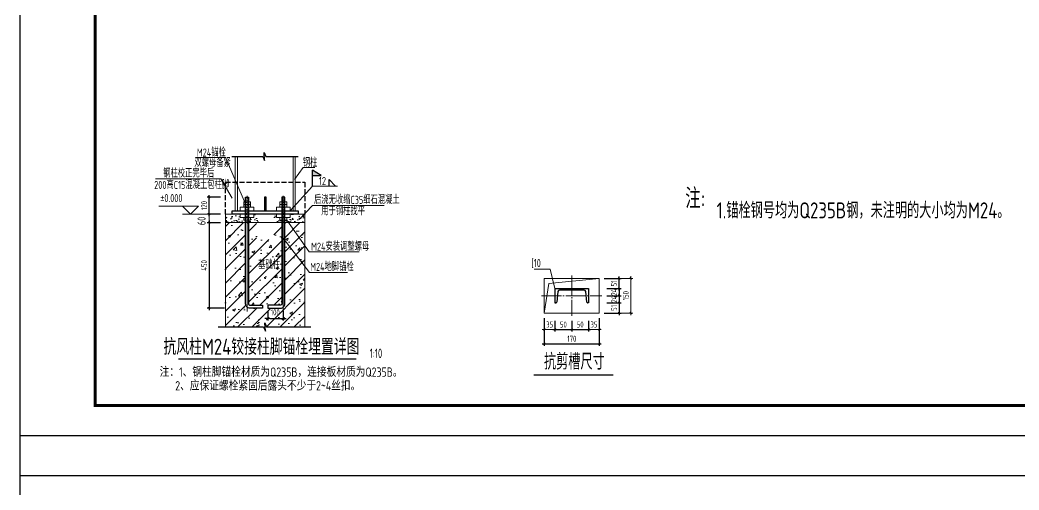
# Model space of a CAD drawing. Extents: x 69728788 to 149766163, y 20718153 to 43663798.
# Drawn here: x 74843469 to 74893390, y 21604096 to 21627556 of the extents above; entities that cross this region are included whole.
import ezdxf
from ezdxf.enums import TextEntityAlignment as Align

# ---------------------------------------------------------------- set-up
doc = ezdxf.new("R2010")
doc.units = 0
doc.header["$LTSCALE"] = 1000
doc.header["$MEASUREMENT"] = 0
for name, pattern in [('4', [5, 1.5, -1, 1.5, -1]), ('DASH', [0.35, 0.25, -0.1]), ('DOTE', [2.42, 2, -0.2, 0.02, -0.2]), ('HIDDEN', [0.375, 0.25, -0.125])]:
    doc.linetypes.add(name, pattern=pattern)
doc.layers.get('0').update_dxf_attribs({"linetype": 'CONTINUOUS'})
doc.layers.get('DEFPOINTS').update_dxf_attribs({"linetype": 'CONTINUOUS'})
for name, color, linetype in [('116', 1, 'CONTINUOUS'), ('AXIS', 3, 'CONTINUOUS'), ('BOLT', 2, 'CONTINUOUS'), ('COLU', 7, 'CONTINUOUS'), ('DIM', 3, 'CONTINUOUS'), ('NUM', 7, 'CONTINUOUS'), ('PUB_TITLE', 4, 'CONTINUOUS'), ('TEXT', 7, 'CONTINUOUS'), ('THIN', 7, 'CONTINUOUS'), ('WELD', 7, 'CONTINUOUS'), ('一般文字', 6, 'CONTINUOUS'), ('引线', 254, 'CONTINUOUS'), ('虚线', 5, 'HIDDEN'), ('钢板标注', 253, 'CONTINUOUS'), ('钢柱', 3, 'CONTINUOUS')]:
    doc.layers.add(name, color=color, linetype=linetype)
for name, color, linetype, lineweight in [('加强板', 3, 'CONTINUOUS', 20), ('填满-深', 8, 'CONTINUOUS', 5), ('砼柱', 7, 'CONTINUOUS', 20)]:
    doc.layers.add(name, color=color, linetype=linetype, lineweight=lineweight)
doc.styles.add('TSSD_Dimension', font='Tssdeng.shx', dxfattribs={"width": 0.7, "bigfont": 'hztxt.shx'})
doc.styles.add('TSSD_Label', font='tssdeng.shx', dxfattribs={"width": 0.6, "bigfont": 'hztxt.shx'})
doc.styles.add('TSSD_NORM', font='Tssdeng.shx', dxfattribs={"width": 0.65, "bigfont": 'hztxt.shx'})
doc.styles.add('TSSD_Rein', font='atssdeng.shx', dxfattribs={"width": 0.7, "bigfont": 'atssdchn.shx'})
doc.dimstyles.new('TSSD_100_100', dxfattribs={"dimtxt": 300, "dimasz": 100, "dimexe": 100, "dimexo": 250, "dimgap": 100, "dimtad": 1, "dimdec": 0, "dimzin": 0, "dimdsep": 46, "dimtxsty": 'TSSD_Dimension', "dimblk": '_tsdbk', "dimcen": 0, "dimclrt": 7, "dimadec": 0, "dimazin": 0, "dimtfac": 1, "dimtdec": 0, "dimtix": 1, "dimtmove": 2, "dimatfit": 3, "dimldrblk": '_tsdbk', "dimfxl": 250, "dimtolj": 1, "dimtzin": 0, "dimarcsym": 0})
doc.dimstyles.new('TSSD_10_100', dxfattribs={"dimtxt": 300, "dimasz": 100, "dimexe": 100, "dimexo": 250, "dimgap": 100, "dimtad": 1, "dimdec": 0, "dimlfac": 0.1, "dimzin": 0, "dimdsep": 46, "dimtxsty": 'TSSD_Dimension', "dimblk": 'ARCHTICK', "dimcen": 0, "dimdle": 100, "dimclrt": 7, "dimadec": 0, "dimazin": 0, "dimtfac": 1, "dimtdec": 0, "dimtix": 1, "dimtmove": 2, "dimatfit": 3, "dimldrblk": 'ARCHTICK', "dimfxl": 1, "dimtolj": 1, "dimtzin": 0, "dimarcsym": 0})
doc.dimstyles.new('TSSD_20_100', dxfattribs={"dimtxt": 300, "dimasz": 100, "dimexe": 100, "dimexo": 250, "dimgap": 100, "dimtad": 1, "dimdec": 0, "dimlfac": 0.2, "dimzin": 0, "dimdsep": 46, "dimtxsty": 'TSSD_Dimension', "dimblk": 'ARCHTICK', "dimcen": 0, "dimdle": 100, "dimclrt": 7, "dimadec": 0, "dimazin": 0, "dimtfac": 1, "dimtdec": 0, "dimtix": 1, "dimtmove": 2, "dimatfit": 3, "dimfxl": 1, "dimtolj": 1, "dimtzin": 0, "dimarcsym": 0})
doc.dimstyles.new('TSSD_LEADER_STYLE_200.0', dxfattribs={"dimtxt": 0.18, "dimasz": 200, "dimexe": 0.18, "dimexo": 0.0625, "dimgap": 0.09, "dimtad": 0, "dimtih": 1, "dimtoh": 1, "dimdec": 4, "dimzin": 0, "dimdsep": 46, "dimtxsty": 'Standard', "dimcen": 0.09, "dimadec": 0, "dimazin": 0, "dimtfac": 1, "dimtdec": 4, "dimtofl": 0, "dimtmove": 0, "dimatfit": 3, "dimfxl": 1, "dimtolj": 1, "dimtzin": 0, "dimarcsym": 0})

# ---------------------------------------------------------------- blocks, each defined once
blk = doc.blocks.new('A$C77486477')
at = {"layer": '钢板标注', "color": 1, "linetype": '4'}
for p, q in [((-544, 23, 1102), (-544, -242, 1102)), ((-544, 23, 1102), (86, 23, 1102)), ((86, 23, 1102), (86, -242, 1102)), ((-490, -32, 1102), (-512, -228, 1102)), ((2, -4, 1102), (-460, -4, 1102)), ((54, -228, 1102), (32, -32, 1102)), ((-544, -242, 1102), (-524, -242, 1102)), ((86, -242, 1102), (67, -242, 1102))]:
    blk.add_line(p, q, dxfattribs=at)
at = {"layer": '钢板标注'}
for centre, radius, start, end in [((-458, -37, 1102), 32.6, 93.4084, 170.881), ((0, -37, 1102), 32.6, 9.119, 86.5916), ((-524, -230, 1102), 11.8, 266.2349, 9.4759), ((66, -230, 1102), 11.8, 170.5243, 273.765)]:
    blk.add_arc(centre, radius, start, end, dxfattribs=at)
blk = doc.blocks.new('_ArchTick')
at = {"color": 0, "linetype": 'ByBlock', "const_width": 0.4}
blk.add_lwpolyline([(-0.5, -0.5), (0.5, 0.5)], dxfattribs=at)
blk = doc.blocks.new('*D353')
at = {"layer": 'DEFPOINTS', "color": 0}
for p in [(74872546, 21614148), (74872546, 21613795), (74873406, 21613795)]:
    blk.add_point(p, dxfattribs=at)
at = {"layer": 'DIM', "color": 0, "lineweight": -2}
for p, q in [((74872796, 21614148), (74873506, 21614148)), ((74872796, 21613795), (74873506, 21613795)), ((74873406, 21614148), (74873406, 21614248)), ((74873406, 21614148), (74873406, 21613795)), ((74873406, 21613795), (74873406, 21613695))]:
    blk.add_line(p, q, dxfattribs=at)
at = {"layer": 'DIM', "color": 0, "lineweight": -2, "xscale": 100, "yscale": 100, "zscale": 100}
for p, rotation in [((74873406, 21614148), 270), ((74873406, 21613795), 90)]:
    blk.add_blockref('_ArchTick', p, dxfattribs=dict(at, rotation=rotation))
at = {"layer": 'DIM', "color": 7, "lineweight": 5, "insert": (74873156, 21613971), "char_height": 300, "attachment_point": 5, "rotation": 90, "style": 'TSSD_Dimension'}
blk.add_mtext('\\A1;24', dxfattribs=at)
blk = doc.blocks.new('*D354')
at = {"layer": 'DEFPOINTS', "color": 0}
for p in [(74872546, 21613795), (74872546, 21613441), (74873406, 21613441)]:
    blk.add_point(p, dxfattribs=at)
at = {"layer": 'DIM', "color": 0, "lineweight": -2}
for p, q in [((74872796, 21613795), (74873506, 21613795)), ((74873406, 21613795), (74873406, 21613895)), ((74873406, 21613795), (74873406, 21613441)), ((74872796, 21613441), (74873506, 21613441)), ((74873406, 21613441), (74873406, 21613341))]:
    blk.add_line(p, q, dxfattribs=at)
at = {"layer": 'DIM', "color": 0, "lineweight": -2, "xscale": 100, "yscale": 100, "zscale": 100}
for p, rotation in [((74873406, 21613795), 270), ((74873406, 21613441), 90)]:
    blk.add_blockref('_ArchTick', p, dxfattribs=dict(at, rotation=rotation))
at = {"layer": 'DIM', "color": 7, "lineweight": 5, "insert": (74873156, 21613618), "char_height": 300, "attachment_point": 5, "rotation": 90, "style": 'TSSD_Dimension'}
blk.add_mtext('\\A1;24', dxfattribs=at)
blk = doc.blocks.new('*D355')
at = {"layer": 'DEFPOINTS', "color": 0}
for p in [(74872416, 21614661, -512), (74873406, 21614661), (74872551, 21614148)]:
    blk.add_point(p, dxfattribs=at)
at = {"layer": 'DIM', "color": 0, "lineweight": -2}
for p, q in [((74872666, 21614661), (74873506, 21614661)), ((74873406, 21614048), (74873406, 21614761)), ((74872801, 21614148), (74873506, 21614148))]:
    blk.add_line(p, q, dxfattribs=at)
at = {"layer": 'DIM', "color": 0, "lineweight": -2, "xscale": 100, "yscale": 100, "zscale": 100}
for p, rotation in [((74873406, 21614661), 90), ((74873406, 21614148), 270)]:
    blk.add_blockref('_ArchTick', p, dxfattribs=dict(at, rotation=rotation))
at = {"layer": 'DIM', "color": 7, "lineweight": 5, "insert": (74873156, 21614405), "char_height": 300, "attachment_point": 5, "rotation": 90, "style": 'TSSD_Dimension'}
blk.add_mtext('\\A1;51', dxfattribs=at)
blk = doc.blocks.new('*D356')
at = {"layer": 'DEFPOINTS', "color": 0}
for p in [(74872551, 21613441), (74872416, 21612928, -512), (74873406, 21612928)]:
    blk.add_point(p, dxfattribs=at)
at = {"layer": 'DIM', "color": 0, "lineweight": -2}
for p, q in [((74872801, 21613441), (74873506, 21613441)), ((74873406, 21613541), (74873406, 21612828)), ((74872666, 21612928), (74873506, 21612928))]:
    blk.add_line(p, q, dxfattribs=at)
at = {"layer": 'DIM', "color": 0, "lineweight": -2, "xscale": 100, "yscale": 100, "zscale": 100}
for p, rotation in [((74873406, 21613441), 90), ((74873406, 21612928), 270)]:
    blk.add_blockref('_ArchTick', p, dxfattribs=dict(at, rotation=rotation))
at = {"layer": 'DIM', "color": 7, "lineweight": 5, "insert": (74873156, 21613185), "char_height": 300, "attachment_point": 5, "rotation": 90, "style": 'TSSD_Dimension'}
blk.add_mtext('\\A1;51', dxfattribs=at)
blk = doc.blocks.new('*D357')
at = {"layer": 'DEFPOINTS', "color": 0}
for p in [(74870202, 21612795), (74871042, 21612795), (74871042, 21612106)]:
    blk.add_point(p, dxfattribs=at)
at = {"layer": 'DIM', "color": 0, "lineweight": -2}
for p, q in [((74870202, 21612545), (74870202, 21612006)), ((74871042, 21612545), (74871042, 21612006)), ((74870102, 21612106), (74871142, 21612106))]:
    blk.add_line(p, q, dxfattribs=at)
at = {"layer": 'DIM', "color": 0, "lineweight": -2, "xscale": 100, "yscale": 100, "zscale": 100, "rotation": 180}
blk.add_blockref('_ArchTick', (74870202, 21612106), dxfattribs=at)
at = {"layer": 'DIM', "color": 0, "lineweight": -2, "xscale": 100, "yscale": 100, "zscale": 100}
blk.add_blockref('_ArchTick', (74871042, 21612106), dxfattribs=at)
at = {"layer": 'DIM', "color": 7, "lineweight": 5, "insert": (74870622, 21612356), "char_height": 300, "attachment_point": 5, "style": 'TSSD_Dimension'}
blk.add_mtext('\\A1;50', dxfattribs=at)
blk = doc.blocks.new('*D358')
at = {"layer": 'DEFPOINTS', "color": 0}
for p in [(74871042, 21612795), (74871882, 21612795), (74871882, 21612106)]:
    blk.add_point(p, dxfattribs=at)
at = {"layer": 'DIM', "color": 0, "lineweight": -2}
for p, q in [((74871042, 21612545), (74871042, 21612006)), ((74871882, 21612545), (74871882, 21612006)), ((74870942, 21612106), (74871982, 21612106))]:
    blk.add_line(p, q, dxfattribs=at)
at = {"layer": 'DIM', "color": 0, "lineweight": -2, "xscale": 100, "yscale": 100, "zscale": 100, "rotation": 180}
blk.add_blockref('_ArchTick', (74871042, 21612106), dxfattribs=at)
at = {"layer": 'DIM', "color": 0, "lineweight": -2, "xscale": 100, "yscale": 100, "zscale": 100}
blk.add_blockref('_ArchTick', (74871882, 21612106), dxfattribs=at)
at = {"layer": 'DIM', "color": 7, "lineweight": 5, "insert": (74871462, 21612356), "char_height": 300, "attachment_point": 5, "style": 'TSSD_Dimension'}
blk.add_mtext('\\A1;50', dxfattribs=at)
blk = doc.blocks.new('*D359')
at = {"layer": 'DEFPOINTS', "color": 0}
for p in [(74869669, 21612928, -256), (74872416, 21612928, -256), (74872416, 21611397)]:
    blk.add_point(p, dxfattribs=at)
at = {"layer": 'DIM', "color": 0, "lineweight": -2}
for p, q in [((74869669, 21612678), (74869669, 21611297)), ((74872416, 21612678), (74872416, 21611297)), ((74869569, 21611397), (74872516, 21611397))]:
    blk.add_line(p, q, dxfattribs=at)
at = {"layer": 'DIM', "color": 0, "lineweight": -2, "xscale": 100, "yscale": 100, "zscale": 100, "rotation": 180}
blk.add_blockref('_ArchTick', (74869669, 21611397), dxfattribs=at)
at = {"layer": 'DIM', "color": 0, "lineweight": -2, "xscale": 100, "yscale": 100, "zscale": 100}
blk.add_blockref('_ArchTick', (74872416, 21611397), dxfattribs=at)
at = {"layer": 'DIM', "color": 7, "lineweight": 5, "insert": (74871042, 21611647), "char_height": 300, "attachment_point": 5, "style": 'TSSD_Dimension'}
blk.add_mtext('\\A1;170', dxfattribs=at)
blk = doc.blocks.new('*D360')
at = {"layer": 'DEFPOINTS', "color": 0}
for p in [(74853738, 21617440), (74852920, 21613174), (74853938, 21613174)]:
    blk.add_point(p, dxfattribs=at)
at = {"layer": 'DIM', "color": 0, "lineweight": -2}
for p, q in [((74853488, 21617440), (74852820, 21617440)), ((74852920, 21617540), (74852920, 21613074)), ((74853688, 21613174), (74852820, 21613174))]:
    blk.add_line(p, q, dxfattribs=at)
at = {"layer": 'DIM', "color": 0, "lineweight": -2, "xscale": 100, "yscale": 100, "zscale": 100}
for p, rotation in [((74852920, 21617440), 90), ((74852920, 21613174), 270)]:
    blk.add_blockref('_ArchTick', p, dxfattribs=dict(at, rotation=rotation))
at = {"layer": 'DIM', "color": 7, "lineweight": 9, "insert": (74852670, 21615307), "char_height": 300, "attachment_point": 5, "rotation": 90, "style": 'TSSD_Dimension'}
blk.add_mtext('\\A1;450', dxfattribs=at)
blk = doc.blocks.new('*D361')
at = {"layer": 'DEFPOINTS', "color": 0}
for p in [(74852920, 21618720), (74853738, 21618720), (74853738, 21617867)]:
    blk.add_point(p, dxfattribs=at)
at = {"layer": 'DIM', "color": 0, "lineweight": -2}
for p, q in [((74852920, 21617767), (74852920, 21618820)), ((74853488, 21618720), (74852820, 21618720)), ((74853488, 21617867), (74852820, 21617867))]:
    blk.add_line(p, q, dxfattribs=at)
at = {"layer": 'DIM', "color": 0, "lineweight": -2, "xscale": 100, "yscale": 100, "zscale": 100}
for p, rotation in [((74852920, 21618720), 90), ((74852920, 21617867), 270)]:
    blk.add_blockref('_ArchTick', p, dxfattribs=dict(at, rotation=rotation))
at = {"layer": 'DIM', "color": 7, "lineweight": 9, "insert": (74852670, 21618294), "char_height": 300, "attachment_point": 5, "rotation": 90, "style": 'TSSD_Dimension'}
blk.add_mtext('\\A1;120', dxfattribs=at)
blk = doc.blocks.new('_tsdbk')
blk.add_line((-1, 0), (1.5, 0))
at = {"const_width": 0.5}
blk.add_lwpolyline([(-0.7, -0.7), (0.7, 0.7)], dxfattribs=at)
blk = doc.blocks.new('*D362')
at = {"layer": 'DEFPOINTS', "color": 0}
for p in [(74855848, 21613289), (74856625, 21613281), (74856625, 21612652)]:
    blk.add_point(p, dxfattribs=at)
at = {"layer": 'DIM', "color": 0, "lineweight": -2}
for p, q in [((74855848, 21613039), (74855848, 21612552)), ((74856625, 21613031), (74856625, 21612552)), ((74855948, 21612652), (74856525, 21612652))]:
    blk.add_line(p, q, dxfattribs=at)
at = {"layer": 'DIM', "color": 0, "lineweight": -2, "xscale": 100, "yscale": 100, "zscale": 100, "rotation": 180}
blk.add_blockref('_tsdbk', (74855848, 21612652), dxfattribs=at)
at = {"layer": 'DIM', "color": 0, "lineweight": -2, "xscale": 100, "yscale": 100, "zscale": 100}
blk.add_blockref('_tsdbk', (74856625, 21612652), dxfattribs=at)
at = {"layer": 'DIM', "color": 7, "lineweight": 9, "insert": (74856222, 21612962), "char_height": 300, "attachment_point": 5, "style": 'TSSD_Dimension'}
blk.add_mtext('\\A1;100', dxfattribs=at)
blk = doc.blocks.new('_WELD001')
at = {"linetype": 'ByBlock'}
h = blk.add_hatch(color=0, dxfattribs=at)
h.paths.add_polyline_path([(0.8, 1), (0, 1.5), (0, 1)])
edge = h.paths.add_edge_path()
edge.add_line((0, 0), (0, 1.5))
at = {"color": 0, "linetype": 'ByBlock'}
for p, q in [((0, 0), (0, 1.5)), ((0.8, 1), (0, 1.5)), ((0, 1), (0.8, 1))]:
    blk.add_line(p, q, dxfattribs=at)
blk = doc.blocks.new('_WELD004')
at = {"color": 0, "linetype": 'ByBlock'}
for p, q in [((0, 1), (1, 0)), ((0, 0), (0, 1))]:
    blk.add_line(p, q, dxfattribs=at)

msp = doc.modelspace()

# ---------------------------------------------------------------- hatches: boundary and pattern name
at = {"layer": '填满-深'}
h = msp.add_hatch(dxfattribs=at)
h.set_pattern_fill('_USER', color=256, scale=85.333333, angle=10, style=0, pattern_type=0)
h.set_pattern_definition([(10, (75179147.1, 21394460.83), (-14.817978, 84.036928), [])])
h.paths.add_polyline_path([(74854742.1, 21618698.8), (74854895.7, 21618698.8), (74854895.7, 21617418.8), (74854742.1, 21617418.8)])
h = msp.add_hatch(dxfattribs=at)
h.set_pattern_fill('_USER', color=256, scale=85.333333, angle=10, style=0, pattern_type=0)
h.set_pattern_definition([(170, (74532296.68, 21394460.83), (14.817978, 84.036928), [])])
h.paths.add_polyline_path([(74856701.7, 21618698.8), (74856548.1, 21618698.8), (74856548.1, 21617418.8), (74856701.7, 21617418.8)])
h = msp.add_hatch(dxfattribs=at)
h.set_pattern_fill('混凝土', color=256, scale=74.666667, style=0)
h.set_pattern_definition([(50, (74784566.23, 21675488.1), (535.5543, -46.855), [56, -616]), (355, (74784566.2, 21675488.1), (-103.601, 561.6368), [44.8, -492.8]), (100.4514, (74784610.86, 21675484.2), (431.9537, 514.7815), [47.5927, -523.5194]), (46.1842, (74784566.2, 21675637.4), (796.8733, -123.5875), [84, -924]), (96.6356, (74784632.6, 21675627.1), (697.8815, 727.3413), [71.389, -785.279]), (351.1842, (74784566.2, 21675637.4), (697.881, 727.342), [67.2, -739.2]), (21, (74784640.9, 21675600.1), (445.6906, -300.6221), [56, -616]), (326, (74784640.9, 21675600.1), (181.6754, 541.4454), [44.8, -492.8]), (71.4514, (74784678.03, 21675575.04), (627.3662, 240.8228), [47.5927, -523.5194]), (37.5, (74784566.23, 21675488.09), (9.07936, 248.56074), [0, -486.8267, 0, -500.2667, 0, -494.6667]), (7.5, (74784566.23, 21675488.1), (196.42525, 294.4941), [0, -285.2267, 0, -475.6267, 0, -188.5333]), (327.5, (74784399.72, 21675488.1), (398.5874, -16.84097), [0, -186.6667, 0, -582.4, 0, -772.8]), (317.5, (74784325.05, 21675488.1), (435.4457, 74.745), [0, -242.6667, 0, -386.7733, 0, -548.8])])
h.paths.add_polyline_path([(74854648.3, 21617696.4), (74854477.6, 21617696.4), (74854477.6, 21617867.1), (74853737.9, 21617867.1), (74853737.9, 21617440.4), (74854742.1, 21617440.4), (74854742.1, 21617559.9), (74854648.3, 21617559.9)])
h.paths.add_polyline_path([(74857705.9, 21617867.1), (74856966.2, 21617867.1), (74856966.2, 21617696.4), (74856795.5, 21617696.4), (74856795.5, 21617559.9), (74856701.7, 21617559.9), (74856701.7, 21617440.4), (74857705.9, 21617440.4)])
h.paths.add_polyline_path([(74854895.7, 21617440.4), (74855404.4, 21617440.4), (74855404.4, 21617867.1), (74855160.3, 21617867.1), (74855160.3, 21617696.4), (74854989.6, 21617696.4), (74854989.6, 21617559.9), (74854895.7, 21617559.9)])
h.paths.add_polyline_path([(74856039.4, 21617440.4), (74856548.1, 21617440.4), (74856548.1, 21617559.9), (74856454.2, 21617559.9), (74856454.2, 21617696.4), (74856283.5, 21617696.4), (74856283.5, 21617867.1), (74856039.4, 21617867.1)])
h = msp.add_hatch(dxfattribs=at)
h.set_pattern_fill('钢筋混凝土', color=256, scale=199.111111, style=0)
h.set_pattern_definition([(45, (74784566.23, 21675488.1), (-351.982, 351.982), []), (50, (74784566.2, 21675488.1), (1428.145, -124.946), [149.333, -1642.667]), (355, (74784566.2, 21675488.1), (-276.27, 1497.698), [119.467, -1314.133]), (100.4514, (74784685.2, 21675477.7), (1151.876, 1372.75), [126.914, -1396.052]), (46.1842, (74784566.2, 21675886.3), (2124.996, -329.567), [224, -2464]), (96.6356, (74784743.3, 21675858.8), (1861.017, 1939.577), [190.37, -2094.077]), (351.1842, (74784566.2, 21675886.3), (1861.016, 1939.58), [179.2, -1971.2]), (21, (74784765.3, 21675786.8), (1188.508, -801.659), [149.333, -1642.667]), (326, (74784765.3, 21675786.8), (484.468, 1443.854), [119.467, -1314.133]), (71.4514, (74784864.4, 21675720), (1672.977, 642.194), [126.914, -1396.052]), (37.5, (74784566.23, 21675488.1), (24.2116, 662.8287), [0, -1298.2044, 0, -1334.0444, 0, -1319.111]), (7.5, (74784566.2, 21675488.1), (523.8007, 785.3175), [0, -760.6044, 0, -1268.338, 0, -502.7556]), (327.5, (74784122.2, 21675488.1), (1062.8998, -44.9093), [0, -497.778, 0, -1553.067, 0, -2060.8]), (317.5, (74783923.1, 21675488.1), (1161.1885, 199.32), [0, -647.111, 0, -1031.396, 0, -1463.467])])
h.paths.add_polyline_path([(74856548.1, 21617440.4), (74856148.6, 21617440.4), (74856148.6, 21616597.2), (74855295.2, 21616597.2), (74855295.2, 21616914.4), (74854895.7, 21616752.8), (74854895.7, 21613370, 0.4142136), (74854938.4, 21613327.4), (74855595.5, 21613327.4), (74855595.5, 21613173.8), (74854955.5, 21613173.8, -0.4142136), (74854742.1, 21613387.1), (74854742.1, 21616690.7), (74853737.9, 21616284.4), (74853737.9, 21612233.2), (74855636, 21612233.2), (74855731.5, 21612018.2), (74855712.3, 21612432.6), (74855787.3, 21612233.2), (74857705.9, 21612233.2), (74857705.9, 21615353.9), (74856701.7, 21616567.2), (74856701.7, 21613387.1, -0.4142136), (74856488.3, 21613173.8), (74855848.3, 21613173.8), (74855848.3, 21613327.4), (74856505.4, 21613327.4, 0.4142136), (74856548.1, 21613370)])
h.paths.add_polyline_path([(74857705.9, 21617440.4), (74856701.7, 21617440.4), (74856701.7, 21616567.2), (74857705.9, 21615353.9)])
h.paths.add_polyline_path([(74853737.9, 21616284.4), (74854742.1, 21616690.7), (74854742.1, 21617440.4), (74853737.9, 21617440.4)])
h.paths.add_polyline_path([(74855295.2, 21617440.4), (74854895.7, 21617440.4), (74854895.7, 21616752.8), (74855295.2, 21616914.4)])
h.paths.add_polyline_path([(74855973.5, 21613186.4), (74856458.9, 21613186.4), (74856458.9, 21612850.4), (74855973.5, 21612850.4)], flags=25)
h.paths.add_polyline_path([(74855325.5, 21615083.3), (74855882.1, 21615083.3), (74855882.1, 21615408.7), (74855325.5, 21615408.7)], flags=24)

# ---------------------------------------------------------------- linework, layer by layer
msp.add_line((74843468.9, 21606808.9), (74843468.9, 21604808.9))
at = {"layer": '116'}
msp.add_line((74843468.9, 21606808.9), (74843468.9, 21604808.9), dxfattribs=at)
at = {"layer": 'AXIS', "linetype": 'ByBlock', "lineweight": 5, "ltscale": 0.7}
for p, q in [((74854818.9, 21618780.7), (74854818.9, 21613004.7)), ((74856624.9, 21618780.7), (74856624.9, 21613004.7))]:
    msp.add_line(p, q, dxfattribs=at)
at = {"layer": 'AXIS', "linetype": 'DOTE', "lineweight": 5, "ltscale": 0.5}
for p, q in [((74871042.3, 21614794.7, -256), (74871042.3, 21612794.7, -256)), ((74869535.6, 21613794.7, -256), (74872548.9, 21613794.7, -256))]:
    msp.add_line(p, q, dxfattribs=at)
at = {"layer": 'BOLT', "color": 0}
for points in [[(74854895.7, 21618720.4), (74854895.7, 21613370, 0.4142136), (74854938.4, 21613327.4), (74855595.5, 21613327.4), (74855595.5, 21613173.8), (74854955.5, 21613173.8, -0.4142136), (74854742.1, 21613387.1), (74854742.1, 21618720.4), (74854895.7, 21618720.4)], [(74856548.1, 21618720.4), (74856548.1, 21613370, -0.4142136), (74856505.4, 21613327.4), (74855848.3, 21613327.4), (74855848.3, 21613173.8), (74856488.3, 21613173.8, 0.4142136), (74856701.7, 21613387.1), (74856701.7, 21618720.4), (74856548.1, 21618720.4)]]:
    msp.add_lwpolyline(points, format="xyb", dxfattribs=at)
at = {"layer": 'COLU', "lineweight": 5}
for p, q in [((74869163.6, 21615116.6, 256), (74869957.6, 21615116.6, 256)), ((74869957.6, 21615116.6, 256), (74870202.3, 21614148, -256)), ((74869668.9, 21612928, -256), (74869897.9, 21614396)), ((74869897.9, 21614396), (74872415.6, 21614661.4, -256))]:
    msp.add_line(p, q, dxfattribs=at)
at = {"layer": 'COLU', "lineweight": 5, "elevation": -256}
msp.add_lwpolyline([(74869668.9, 21614661.4), (74872415.6, 21614661.4), (74872415.6, 21612928), (74869668.9, 21612928)], close=True, dxfattribs=at)
at = {"layer": 'DIM', "lineweight": 9}
for p, q in [((74853487.9, 21617867.1), (74852820, 21617867.1)), ((74852920, 21617867.1), (74852920, 21617967.1)), ((74852920, 21617867.1), (74852920, 21617440.4)), ((74853487.9, 21617440.4), (74852820, 21617440.4)), ((74852920, 21617440.4), (74852920, 21617340.4))]:
    msp.add_line(p, q, dxfattribs=at)
at = {"layer": 'DIM', "lineweight": 5}
for p, q in [((74873389.3, 21614661.4, 256), (74874094.3, 21614661.4, 256)), ((74873994.3, 21614761.4, 256), (74873994.3, 21612828, 256)), ((74873253.7, 21612928, 256), (74874094.3, 21612928, 256)), ((74869668.9, 21612678), (74869668.9, 21612006.5)), ((74870202.3, 21612544.7), (74870202.3, 21612006.5)), ((74871882.3, 21612544.7), (74871882.3, 21612006.5)), ((74872415.6, 21612678), (74872415.6, 21612006.5)), ((74869568.9, 21612106.5), (74870302.3, 21612106.5)), ((74871782.3, 21612106.5), (74872515.6, 21612106.5))]:
    msp.add_line(p, q, dxfattribs=at)
at = {"layer": 'NUM', "const_width": 66.7}
for points in [[(74860269.3, 21610628.6), (74851374, 21610628.6)], [(74873126, 21609839.2), (74869143, 21609839.2)]]:
    msp.add_lwpolyline(points, dxfattribs=at)
at = {"layer": 'PUB_TITLE'}
for points in [[(74843468.9, 21606808.9), (74932568.9, 21606808.9), (74932568.9, 21669808.9), (74843468.9, 21669808.9)], [(74843468.9, 21541808.9), (74932568.9, 21541808.9), (74932568.9, 21604808.9), (74843468.9, 21604808.9)]]:
    msp.add_lwpolyline(points, close=True, dxfattribs=at)
at = {"layer": 'PUB_TITLE', "const_width": 150}
msp.add_lwpolyline([(74847218.9, 21608308.9), (74931068.9, 21608308.9), (74931068.9, 21668308.9), (74847218.9, 21668308.9)], close=True, dxfattribs=at)
at = {"layer": 'TEXT', "lineweight": 9}
for points in [[(74854722.6, 21618412.1), (74853732.9, 21620686.1), (74852238.1, 21620686.1)], [(74857180.9, 21619601.8), (74857617.6, 21620194), (74858198.4, 21620194)], [(74854071.6, 21618669.6), (74853508, 21619620.5), (74850239.8, 21619620.5)], [(74857415.6, 21617589.9), (74858090.9, 21618299.2), (74861674.1, 21618299.2)], [(74856795.5, 21617559.9), (74857922.7, 21615978.7), (74860422.9, 21615978.7)], [(74856624.9, 21616660), (74857934.7, 21614960.9), (74859832.6, 21614960.9)]]:
    msp.add_lwpolyline(points, dxfattribs=at)
at = {"layer": 'THIN', "lineweight": 5}
for p, q in [((74851589, 21618267.1), (74850404.4, 21618267.1)), ((74851989, 21617867.1), (74851589, 21618267.1)), ((74852389, 21618267.1), (74851589, 21618267.1)), ((74852920, 21617867.1), (74851589, 21617867.1)), ((74851989, 21617867.1), (74852389, 21618267.1)), ((74851989, 21617867.1), (74851989, 21617867.1))]:
    msp.add_line(p, q, dxfattribs=at)
at = {"layer": 'WELD', "lineweight": 5}
msp.add_line((74858085.1, 21619268.2), (74859337.6, 21619268.2), dxfattribs=at)
at = {"layer": '加强板'}
for points in [[(74854989.6, 21618481.5), (74854648.3, 21618481.5), (74854648.3, 21618345), (74854989.6, 21618345)], [(74854989.6, 21618345), (74854648.3, 21618345), (74854648.3, 21618208.4), (74854989.6, 21618208.4)], [(74856454.2, 21618481.5), (74856795.5, 21618481.5), (74856795.5, 21618345), (74856454.2, 21618345)], [(74856454.2, 21618345), (74856795.5, 21618345), (74856795.5, 21618208.4), (74856454.2, 21618208.4)], [(74855160.3, 21618208.4), (74854477.6, 21618208.4), (74854477.6, 21618037.8), (74855160.3, 21618037.8)], [(74855160.3, 21617867.1), (74854477.6, 21617867.1), (74854477.6, 21617696.4), (74855160.3, 21617696.4)], [(74856283.5, 21618208.4), (74856966.2, 21618208.4), (74856966.2, 21618037.8), (74856283.5, 21618037.8)], [(74856283.5, 21617867.1), (74856966.2, 21617867.1), (74856966.2, 21617696.4), (74856283.5, 21617696.4)], [(74854989.6, 21617696.4), (74854648.3, 21617696.4), (74854648.3, 21617559.9), (74854989.6, 21617559.9)], [(74856454.2, 21617696.4), (74856795.5, 21617696.4), (74856795.5, 21617559.9), (74856454.2, 21617559.9)]]:
    msp.add_lwpolyline(points, close=True, dxfattribs=at)
at = {"layer": '引线'}
for points in [[(74854056.1, 21620750.8), (74855597.7, 21620750.8), (74855693.1, 21620535.8), (74855673.9, 21620950.2), (74855748.9, 21620750.8), (74857377.5, 21620750.8)], [(74853370.6, 21612233.2), (74855636, 21612233.2), (74855731.5, 21612018.2), (74855712.3, 21612432.6), (74855787.3, 21612233.2), (74858007, 21612233.2)]]:
    msp.add_lwpolyline(points, dxfattribs=at)
at = {"layer": '砼柱', "lineweight": 5}
for p, q in [((74853737.9, 21617440.4), (74853737.9, 21612233.2)), ((74857705.9, 21612233.2), (74857705.9, 21617440.4))]:
    msp.add_line(p, q, dxfattribs=at)
at = {"layer": '砼柱'}
for points in [[(74855295.2, 21617440.4), (74853737.9, 21617440.4), (74853737.9, 21617867.1), (74857705.9, 21617867.1), (74857705.9, 21617440.4), (74856148.6, 21617440.4)], [(74853737.9, 21617440.4), (74855340.9, 21617440.4), (74855340.9, 21617440.4), (74856102.8, 21617440.4), (74856102.8, 21617440.4), (74857705.9, 21617440.4)]]:
    msp.add_lwpolyline(points, dxfattribs=at)
at = {"layer": '虚线', "linetype": 'DASH'}
msp.add_lwpolyline([(74853737.9, 21617867.1), (74853737.9, 21619467.1), (74857705.9, 21619467.1), (74857705.9, 21617867.1)], dxfattribs=at)
at = {"layer": '钢柱', "lineweight": 5}
for p, q in [((74854228.6, 21618037.8), (74854228.6, 21620750.8)), ((74854331, 21618037.8), (74854331, 21620750.8)), ((74857112.8, 21618037.8), (74857112.8, 21620750.8)), ((74857215.2, 21618037.8), (74857215.2, 21620750.8))]:
    msp.add_line(p, q, dxfattribs=at)
at = {"layer": '钢柱'}
for points in [[(74855679.2, 21618720.4), (74855679.2, 21618037.8), (74855764.6, 21618037.8), (74855764.6, 21618720.4)], [(74854079.2, 21618037.8), (74857364.6, 21618037.8), (74857364.6, 21617867.1), (74854079.2, 21617867.1)]]:
    msp.add_lwpolyline(points, close=True, dxfattribs=at)

# ---------------------------------------------------------------- block references
at = {"layer": 'COLU', "lineweight": 5, "xscale": 2.66666667163372, "yscale": 2.66666666790843, "zscale": 2.666666666666666}
msp.add_blockref('A$C77486477', (74871652.6, 21614085.9, -3194.7), dxfattribs=at)
at = {"layer": 'DIM', "lineweight": 9, "xscale": 100, "yscale": 100, "zscale": 100}
for p, rotation in [((74852920, 21617867.1), 270), ((74852920, 21617440.4), 90)]:
    msp.add_blockref('_ArchTick', p, dxfattribs=dict(at, rotation=rotation))
at = {"layer": 'DIM', "lineweight": 5, "xscale": 100, "yscale": 100, "zscale": 100}
for p, rotation in [((74873994.3, 21614661.4, 256), 90), ((74873994.3, 21612928, 256), 270), ((74869668.9, 21612106.5), 180), ((74871882.3, 21612106.5), 180)]:
    msp.add_blockref('_ArchTick', p, dxfattribs=dict(at, rotation=rotation))
for p in [(74870202.3, 21612106.5), (74872415.6, 21612106.5)]:
    msp.add_blockref('_ArchTick', p, dxfattribs=at)
at = {"layer": 'WELD'}
for name, p, xscale, yscale, zscale in [('_WELD001', (74858085.1, 21619268.2), 533.3333333283663, 533.3333333320916, 533.3333333333333), ('_WELD004', (74858910.9, 21619268.2), 320, 320, 319.9999999999999)]:
    msp.add_blockref(name, p, dxfattribs=dict(at, xscale=xscale, yscale=yscale, zscale=zscale))

# ---------------------------------------------------------------- texts
at = {"layer": 'DIM', "color": 7, "style": 'TSSD_Dimension', "width": 0.7}
msp.add_text('60', height=400, rotation=90, dxfattribs=at).set_placement((74852743.2, 21617316.3))
at = {"layer": 'DIM', "color": 7, "lineweight": 5, "insert": (74873744.3, 21613794.7, 256), "char_height": 300, "attachment_point": 5, "rotation": 90, "style": 'TSSD_Dimension'}
msp.add_mtext('150', dxfattribs=at)
at = {"layer": 'DIM', "color": 7, "lineweight": 5, "char_height": 300, "attachment_point": 5, "style": 'TSSD_Dimension'}
for insert in [(74869935.6, 21612356.5), (74872148.9, 21612356.5)]:
    msp.add_mtext('35', dxfattribs=dict(at, insert=insert))
at = {"layer": 'TEXT', "lineweight": 5, "style": 'TSSD_Rein', "width": 0.7}
for s, p in [('M24锚栓', (74852308.5, 21620741.7)), ('双螺母备紧', (74852185.6, 21620226.8)), ('钢柱', (74857598.9, 21620232.5)), ('钢柱校正完毕后', (74850628.1, 21619699.8)), ('200高C15混凝土包柱脚', (74850177, 21619124.3)), ('12', (74858408.1, 21619321.6)), ('后浇无收缩C35细石混凝土', (74858162.3, 21618378.9)), ('用于钢柱找平', (74858523.6, 21617816.2)), ('M24安装调整螺母', (74858018.1, 21616043.8)), ('基础柱', (74855369.8, 21615132.2)), ('M24地脚锚栓', (74857971.2, 21615034.7)), ('[10', (74869027.6, 21615224.8, 256))]:
    msp.add_text(s, height=400, dxfattribs=at).set_placement(p)
at = {"layer": 'TEXT', "lineweight": 5, "style": 'TSSD_Label', "width": 0.7}
msp.add_text('%%p0.000', height=400, dxfattribs=at).set_placement((74851589, 21618347.1), align=Align.BOTTOM_RIGHT)
at = {"layer": 'TEXT', "lineweight": 5, "width": 0.8}
for s, style, p in [('抗风柱M24铰接柱脚锚栓埋置详图', 'TSSD_Label', (74855534.7, 21610844.5)), ('抗剪槽尺寸', 'TSSD_Rein', (74871170.1, 21610105.9))]:
    msp.add_text(s, height=800, dxfattribs=dict(at, style=style)).set_placement(p, align=Align.CENTER)
at = {"layer": 'TEXT', "color": 0, "lineweight": 5, "style": 'TSSD_Rein', "width": 0.7}
msp.add_text('1:10', height=466.67, dxfattribs=at).set_placement((74860944.6, 21610546), align=Align.BOTTOM_LEFT)
at = {"layer": 'TEXT', "color": 0, "lineweight": 5, "style": 'TSSD_NORM', "width": 0.8}
for s, p in [('注：1、钢柱脚锚栓材质为Q235B，连接板材质为Q235B。', (74850449.4, 21609747.9)), ('2、应保证螺栓紧固后露头不少于2~4丝扣。', (74851227.1, 21609064.1, -64))]:
    msp.add_text(s, height=466.667, dxfattribs=at).set_placement(p)
at = {"layer": '一般文字', "color": 7, "style": 'TSSD_Rein', "width": 0.8}
msp.add_text('注:', height=1000, dxfattribs=at).set_placement((74877221, 21618652.4), align=Align.MIDDLE_CENTER)
msp.add_text('1.锚栓钢号均为Q235B钢，未注明的大小均为M24。', height=800, dxfattribs=at).set_placement((74878278.6, 21617654.5))

# ---------------------------------------------------------------- dimensions: what is measured, and where the dimension line sits
at = {"layer": 'DIM', "lineweight": 9}
for base, p1, p2, text, picture, middle in [((74852920, 21618720.4), (74853737.9, 21617867.1), (74853737.9, 21618720.4), '120', '*D361', (74852670, 21618293.8)), ((74852920, 21613173.8), (74853737.9, 21617440.4), (74853938.4, 21613173.8), '450', '*D360', (74852670, 21615307.1))]:
    dim = msp.add_linear_dim(base=base, p1=p1, p2=p2, angle=90, text=text, dimstyle='TSSD_20_100', dxfattribs=at)
    dim.commit()
    dim.dimension.update_dxf_attribs({"geometry": picture, "text_midpoint": middle})
at = {"layer": 'DIM', "lineweight": 5}
for base, p1, p2, angle, picture, middle in [((74873406.2, 21614661.4, 256), (74872551.2, 21614148, 256), (74872415.6, 21614661.4, -256), 90, '*D355', (74873156.2, 21614404.7, 256)), ((74873406.2, 21612928, 256), (74872551.2, 21613441.4, 256), (74872415.6, 21612928, -256), 270, '*D356', (74873156.2, 21613184.7, 256))]:
    dim = msp.add_linear_dim(base=base, p1=p1, p2=p2, angle=angle, dimstyle='TSSD_10_100', dxfattribs=at)
    dim.commit()
    dim.dimension.update_dxf_attribs({"geometry": picture, "text_midpoint": middle})
for base, p1, p2, picture, middle in [((74873406.2, 21613794.7, 256), (74872545.8, 21614148, 256), (74872545.8, 21613794.7, 256), '*D353', (74873156.2, 21613971.4, 256)), ((74873406.2, 21613441.4, 256), (74872545.8, 21613794.7, 256), (74872545.8, 21613441.4, 256), '*D354', (74873156.2, 21613618, 256))]:
    dim = msp.add_linear_dim(base=base, p1=p1, p2=p2, angle=90, text='24', dimstyle='TSSD_10_100', dxfattribs=at)
    dim.commit()
    dim.dimension.update_dxf_attribs({"geometry": picture, "text_midpoint": middle})
at = {"layer": 'DIM', "lineweight": 9}
dim = msp.add_linear_dim(base=(74856624.9, 21612652.3), p1=(74855848.3, 21613288.8), p2=(74856624.9, 21613280.7), text='100', dimstyle='TSSD_100_100', dxfattribs=at)
dim.commit()
dim.dimension.update_dxf_attribs({"geometry": '*D362', "text_midpoint": (74856221.6, 21612961.7), "dimtype": 160})
at = {"layer": 'DIM', "lineweight": 5}
for base, p1, p2, text, picture, middle in [((74872415.6, 21611396.7), (74869668.9, 21612928, -256), (74872415.6, 21612928, -256), '170', '*D359', (74871042.3, 21611646.7)), ((74871042.3, 21612106.5), (74870202.3, 21612794.7), (74871042.3, 21612794.7), '50', '*D357', (74870622.3, 21612356.5)), ((74871882.3, 21612106.5), (74871042.3, 21612794.7), (74871882.3, 21612794.7), '50', '*D358', (74871462.3, 21612356.5))]:
    dim = msp.add_linear_dim(base=base, p1=p1, p2=p2, text=text, dimstyle='TSSD_10_100', dxfattribs=at)
    dim.commit()
    dim.dimension.update_dxf_attribs({"geometry": picture, "text_midpoint": middle})

# ---------------------------------------------------------------- leaders
at = {"layer": 'WELD', "lineweight": 5}
msp.add_leader([(74856966.2, 21618037.8), (74858085.1, 21619268.2)], dimstyle='TSSD_LEADER_STYLE_200.0', dxfattribs=at)

doc.saveas('drawing.dxf')
